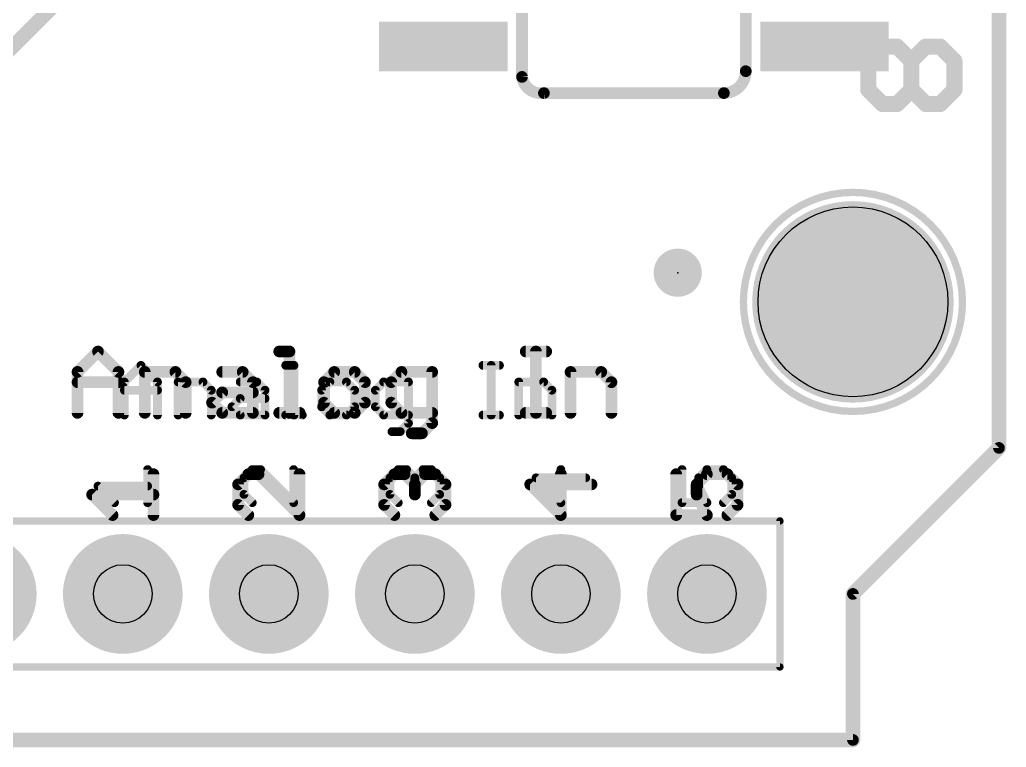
# Model space of a CAD drawing. Extents: x -27 to 80, y -11 to 53.
# Drawn here: x 42.66 to 59.82, y -0.13 to 12.53 of the extents above; entities that cross this region are included whole.
import ezdxf

# ---------------------------------------------------------------- set-up
doc = ezdxf.new("R2010")
doc.units = 0
for name, color, linetype in [('1', 12, 'CONTINUOUS'), ('16', 132, 'CONTINUOUS'), ('17', 110, 'CONTINUOUS'), ('20', 53, 'CONTINUOUS'), ('21', 53, 'CONTINUOUS'), ('23', 53, 'CONTINUOUS'), ('29', 253, 'CONTINUOUS'), ('30', 253, 'CONTINUOUS'), ('31', 253, 'CONTINUOUS'), ('41', 12, 'CONTINUOUS'), ('42', 132, 'CONTINUOUS'), ('44', 253, 'CONTINUOUS'), ('51', 53, 'CONTINUOUS')]:
    doc.layers.add(name, color=color, linetype=linetype)

# ---------------------------------------------------------------- blocks, each defined once
blk = doc.blocks.new('PIE')
at = {"const_width": 0.5}
blk.add_lwpolyline([(0, -0.25, 1), (0, 0.25, 1), (0, -0.25)], format="xyb", dxfattribs=at)
blk = doc.blocks.new('ROUNDP')
at = {"const_width": 0.5}
blk.add_lwpolyline([(0, -0.25, 1), (0, 0.25, 1), (0, -0.25)], format="xyb", dxfattribs=at)
blk = doc.blocks.new('RECT')
blk.add_solid([(-0.5, -0.5), (0.5, -0.5), (-0.5, 0.5), (0.5, 0.5)])

msp = doc.modelspace()

# ---------------------------------------------------------------- linework, layer by layer
at = {"layer": '1', "const_width": 0.254}
for points in [[(59.69, 38.1), (59.69, 5.08)], [(41.91, 11.43), (43.815, 13.335)], [(59.69, 5.08), (57.15, 2.54)], [(57.15, 2.54), (57.15, 0)], [(57.15, 0), (2.54, 0)]]:
    msp.add_lwpolyline(points, dxfattribs=at)
at = {"layer": '1', "const_width": 0.127}
for points in [[(59.7349, 5.0351, 1), (59.6451, 5.1249)], [(59.6265, 5.08, 1), (59.7535, 5.08)], [(57.2135, 2.54, 1), (57.0865, 2.54)], [(57.1051, 2.5849, 1), (57.1949, 2.4951)], [(57.0865, 0, 1), (57.2135, 0)], [(57.15, -0.0635, 1), (57.15, 0.0635)]]:
    msp.add_lwpolyline(points, format="xyb", dxfattribs=at)
at = {"layer": '16'}
for points, const_width in [([(59.69, 38.1), (59.69, 5.08)], 0.254), ([(57.6667, 12.0616), (57.4167, 11.8116)], 0.2794), ([(57.9167, 12.0616), (57.6667, 12.0616)], 0.2794), ([(58.1666, 11.8116), (57.9167, 12.0616)], 0.2794), ([(58.4166, 12.0616), (58.1666, 11.8116)], 0.2794), ([(58.6666, 12.0616), (58.4166, 12.0616)], 0.2794), ([(58.9166, 11.8116), (58.6666, 12.0616)], 0.2794), ([(57.4167, 11.8116), (57.4167, 11.3117)], 0.2794), ([(58.1666, 11.3117), (58.1666, 11.8116)], 0.2794), ([(58.9166, 11.3117), (58.9166, 11.8116)], 0.2794), ([(57.4167, 11.3117), (57.6667, 11.0617)], 0.2794), ([(57.9167, 11.0617), (58.1666, 11.3117)], 0.2794), ([(58.1666, 11.3117), (58.4166, 11.0617)], 0.2794), ([(58.6666, 11.0617), (58.9166, 11.3117)], 0.2794), ([(57.6667, 11.0617), (57.9167, 11.0617)], 0.2794), ([(58.4166, 11.0617), (58.6666, 11.0617)], 0.2794), ([(59.69, 5.08), (57.15, 2.54)], 0.254), ([(57.15, 2.54), (57.15, 0)], 0.254), ([(57.15, 0), (2.54, 0)], 0.254)]:
    msp.add_lwpolyline(points, dxfattribs=dict(at, const_width=const_width))
for points, const_width in [([(57.6667, 12.1315, 1), (57.6667, 11.9918)], 0.1397), ([(57.7161, 12.0122, 1), (57.6173, 12.111)], 0.1397), ([(57.9661, 12.111, 1), (57.8673, 12.0122)], 0.1397), ([(57.9167, 11.9918, 1), (57.9167, 12.1315)], 0.1397), ([(58.4166, 12.1315, 1), (58.4166, 11.9918)], 0.1397), ([(58.466, 12.0122, 1), (58.3672, 12.111)], 0.1397), ([(58.716, 12.111, 1), (58.6172, 12.0122)], 0.1397), ([(58.6666, 11.9918, 1), (58.6666, 12.1315)], 0.1397), ([(57.4866, 11.8116, 1), (57.3469, 11.8116)], 0.1397), ([(57.3673, 11.861, 1), (57.4661, 11.7622)], 0.1397), ([(58.2365, 11.8116, 1), (58.0968, 11.8116)], 0.1397), ([(58.1172, 11.861, 1), (58.216, 11.7622)], 0.1397), ([(58.1172, 11.7622, 1), (58.216, 11.861)], 0.1397), ([(58.9864, 11.8116, 1), (58.8467, 11.8116)], 0.1397), ([(58.8672, 11.7622, 1), (58.966, 11.861)], 0.1397), ([(57.4661, 11.3611, 1), (57.3673, 11.2623)], 0.1397), ([(57.3469, 11.3117, 1), (57.4866, 11.3117)], 0.1397), ([(58.216, 11.3611, 1), (58.1172, 11.2623)], 0.1397), ([(58.0968, 11.3117, 1), (58.2365, 11.3117)], 0.1397), ([(58.216, 11.2623, 1), (58.1172, 11.3611)], 0.1397), ([(58.8467, 11.3117, 1), (58.9864, 11.3117)], 0.1397), ([(58.966, 11.2623, 1), (58.8672, 11.3611)], 0.1397), ([(57.6667, 11.1316, 1), (57.6667, 10.9918)], 0.1397), ([(57.6173, 11.0123, 1), (57.7161, 11.1111)], 0.1397), ([(57.8673, 11.1111, 1), (57.9661, 11.0123)], 0.1397), ([(57.9167, 10.9918, 1), (57.9167, 11.1316)], 0.1397), ([(58.4166, 11.1316, 1), (58.4166, 10.9918)], 0.1397), ([(58.3672, 11.0123, 1), (58.466, 11.1111)], 0.1397), ([(58.6172, 11.1111, 1), (58.716, 11.0123)], 0.1397), ([(58.6666, 10.9918, 1), (58.6666, 11.1316)], 0.1397), ([(59.7349, 5.0351, 1), (59.6451, 5.1249)], 0.127), ([(59.6265, 5.08, 1), (59.7535, 5.08)], 0.127), ([(57.2135, 2.54, 1), (57.0865, 2.54)], 0.127), ([(57.1051, 2.5849, 1), (57.1949, 2.4951)], 0.127), ([(57.0865, 0, 1), (57.2135, 0)], 0.127), ([(57.15, -0.0635, 1), (57.15, 0.0635)], 0.127)]:
    msp.add_lwpolyline(points, format="xyb", dxfattribs=dict(at, const_width=const_width))
at = {"layer": '20', "const_width": 0.2032}
for points in [[(59.69, 38.1), (59.69, 5.08)], [(59.69, 5.08), (57.15, 2.54)], [(57.15, 2.54), (57.15, 0)], [(57.15, 0), (2.54, 0)]]:
    msp.add_lwpolyline(points, dxfattribs=at)
at = {"layer": '20', "const_width": 0.1016}
for points in [[(59.7259, 5.0441, 1), (59.6541, 5.1159)], [(59.6392, 5.08, 1), (59.7408, 5.08)], [(57.2008, 2.54, 1), (57.0992, 2.54)], [(57.1141, 2.5759, 1), (57.1859, 2.5041)], [(57.0992, 0, 1), (57.2008, 0)], [(57.15, -0.0508, 1), (57.15, 0.0508)]]:
    msp.add_lwpolyline(points, format="xyb", dxfattribs=at)
at = {"layer": '20'}
msp.add_circle((57.15, 7.62), 1.651, dxfattribs=at)
at = {"layer": '21', "const_width": 0.2032}
for points in [[(51.3937, 21.3868), (51.3937, 11.5332)], [(55.2863, 11.6332), (55.2863, 21.3868)], [(51.7747, 11.2522), (54.9053, 11.2522)], [(43.6626, 6.4014), (44.0185, 6.7573)], [(44.0185, 6.7573), (44.3744, 6.4014)], [(47.1708, 6.7573), (47.3487, 6.7573)], [(47.3487, 6.7573), (47.3487, 5.6896)], [(51.4586, 6.7573), (51.8145, 6.7573)], [(51.6365, 5.6896), (51.6365, 6.7573)], [(43.6626, 5.6896), (43.6626, 6.4014)], [(44.3744, 6.4014), (44.3744, 5.6896)], [(44.832, 5.6896), (44.832, 6.4014)], [(44.832, 6.4014), (45.3659, 6.4014)], [(45.3659, 6.4014), (45.5438, 6.2235)], [(46.1793, 6.4014), (46.5353, 6.4014)], [(46.5353, 6.4014), (46.7132, 6.2235)], [(48.1283, 6.4014), (47.9504, 6.2235)], [(48.4842, 6.4014), (48.1283, 6.4014)], [(48.6622, 6.2235), (48.4842, 6.4014)], [(49.2977, 6.4014), (49.1198, 6.2235)], [(49.8316, 6.4014), (49.2977, 6.4014)], [(49.8316, 5.5117), (49.8316, 6.4014)], [(52.2382, 5.6896), (52.2382, 6.4014)], [(52.2382, 6.4014), (52.772, 6.4014)], [(52.772, 6.4014), (52.95, 6.2235)], [(43.6626, 6.2235), (44.3744, 6.2235)], [(45.5438, 6.2235), (45.5438, 5.6896)], [(46.7132, 6.2235), (46.7132, 5.6896)], [(47.9504, 6.2235), (47.9504, 5.8676)], [(48.6622, 5.8676), (48.6622, 6.2235)], [(49.1198, 6.2235), (49.1198, 5.8676)], [(52.95, 6.2235), (52.95, 5.6896)], [(46.0014, 5.8676), (46.1793, 6.0455)], [(46.1793, 6.0455), (46.7132, 6.0455)], [(46.1793, 5.6896), (46.0014, 5.8676)], [(47.9504, 5.8676), (48.1283, 5.6896)], [(48.4842, 5.6896), (48.6622, 5.8676)], [(49.1198, 5.8676), (49.2977, 5.6896)], [(46.7132, 5.6896), (46.1793, 5.6896)], [(47.1708, 5.6896), (47.5267, 5.6896)], [(48.1283, 5.6896), (48.4842, 5.6896)], [(49.2977, 5.6896), (49.8316, 5.6896)], [(51.4586, 5.6896), (51.8145, 5.6896)], [(49.6536, 5.3337), (49.8316, 5.5117)], [(49.4757, 5.3337), (49.6536, 5.3337)], [(44.9834, 3.9116), (44.9834, 4.6234)], [(46.6336, 4.6234), (46.4557, 4.4455)], [(46.8116, 4.6234), (46.6336, 4.6234)], [(47.5234, 3.9116), (46.8116, 4.6234)], [(47.5234, 4.6234), (47.5234, 3.9116)], [(48.9957, 4.4455), (49.1736, 4.6234)], [(49.1736, 4.6234), (49.3516, 4.6234)], [(49.3516, 4.6234), (49.5295, 4.4455)], [(49.5295, 4.4455), (49.7075, 4.6234)], [(49.7075, 4.6234), (49.8855, 4.6234)], [(49.8855, 4.6234), (50.0634, 4.4455)], [(52.0695, 3.9116), (52.0695, 4.6234)], [(54.0757, 4.6234), (54.0757, 3.9116)], [(54.4316, 4.4455), (54.6095, 4.6234)], [(54.6095, 4.6234), (54.9655, 4.6234)], [(54.9655, 4.6234), (55.1434, 4.4455)], [(46.4557, 4.4455), (46.4557, 4.0896)], [(48.9957, 4.0896), (48.9957, 4.4455)], [(49.5295, 4.4455), (49.5295, 4.2675)], [(50.0634, 4.4455), (50.0634, 4.0896)], [(52.6034, 4.4455), (51.5357, 4.4455)], [(51.5357, 4.4455), (52.0695, 3.9116)], [(54.4316, 4.2675), (54.4316, 4.4455)], [(55.1434, 4.4455), (55.1434, 4.0896)], [(44.2716, 3.9116), (43.9157, 4.2675)], [(43.9157, 4.2675), (44.9834, 4.2675)], [(54.6095, 3.9116), (54.4316, 4.2675)], [(46.4557, 4.0896), (46.6336, 3.9116)], [(49.1736, 3.9116), (48.9957, 4.0896)], [(50.0634, 4.0896), (49.8855, 3.9116)], [(55.1434, 4.0896), (54.9655, 3.9116)], [(54.0757, 3.9116), (54.6095, 3.9116)]]:
    msp.add_lwpolyline(points, dxfattribs=at)
at = {"layer": '21'}
for points, const_width in [([(54.9053, 11.2522, 0.4144), (55.2863, 11.6332)], 0.2032), ([(55.3371, 11.6332, 1), (55.2355, 11.6332)], 0.1016), ([(55.2355, 11.6332, 1), (55.3371, 11.6332)], 0.1016), ([(51.3937, 11.5332, 0.4142), (51.7747, 11.2522)], 0.2032), ([(51.4439, 11.5408, 1), (51.3435, 11.5256)], 0.1016), ([(51.3429, 11.5332, 1), (51.4445, 11.5332)], 0.1016), ([(51.7747, 11.303, 1), (51.7747, 11.2014)], 0.1016), ([(51.7823, 11.202, 1), (51.7671, 11.3024)], 0.1016), ([(54.9053, 11.303, 1), (54.9053, 11.2014)], 0.1016), ([(54.9053, 11.2014, 1), (54.9053, 11.303)], 0.1016), ([(44.0544, 6.7932, 1), (43.9826, 6.7214)], 0.1016), ([(44.0544, 6.7214, 1), (43.9826, 6.7932)], 0.1016), ([(47.1708, 6.8081, 1), (47.1708, 6.7065)], 0.1016), ([(47.3995, 6.7573, 1), (47.2979, 6.7573)], 0.1016), ([(47.3487, 6.7065, 1), (47.3487, 6.8081)], 0.1016), ([(51.4586, 6.8081, 1), (51.4586, 6.7065)], 0.1016), ([(51.6873, 6.7573, 1), (51.5857, 6.7573)], 0.1016), ([(51.8145, 6.7065, 1), (51.8145, 6.8081)], 0.1016), ([(43.7134, 6.4014, 1), (43.6118, 6.4014)], 0.1016), ([(43.6267, 6.4373, 1), (43.6985, 6.3655)], 0.1016), ([(44.4252, 6.4014, 1), (44.3236, 6.4014)], 0.1016), ([(44.3385, 6.3655, 1), (44.4103, 6.4373)], 0.1016), ([(44.8828, 6.4014, 1), (44.7812, 6.4014)], 0.1016), ([(44.832, 6.4522, 1), (44.832, 6.3506)], 0.1016), ([(45.4018, 6.4373, 1), (45.3299, 6.3655)], 0.1016), ([(45.3659, 6.3506, 1), (45.3659, 6.4522)], 0.1016), ([(46.1793, 6.4522, 1), (46.1793, 6.3506)], 0.1016), ([(46.5712, 6.4373, 1), (46.4993, 6.3655)], 0.1016), ([(46.5353, 6.3506, 1), (46.5353, 6.4522)], 0.1016), ([(48.1283, 6.4522, 1), (48.1283, 6.3506)], 0.1016), ([(48.1643, 6.3655, 1), (48.0924, 6.4373)], 0.1016), ([(48.5202, 6.4373, 1), (48.4483, 6.3655)], 0.1016), ([(48.4842, 6.3506, 1), (48.4842, 6.4522)], 0.1016), ([(49.2977, 6.4522, 1), (49.2977, 6.3506)], 0.1016), ([(49.3337, 6.3655, 1), (49.2618, 6.4373)], 0.1016), ([(49.8824, 6.4014, 1), (49.7808, 6.4014)], 0.1016), ([(49.8316, 6.3506, 1), (49.8316, 6.4522)], 0.1016), ([(52.289, 6.4014, 1), (52.1874, 6.4014)], 0.1016), ([(52.2382, 6.4522, 1), (52.2382, 6.3506)], 0.1016), ([(52.808, 6.4373, 1), (52.7361, 6.3655)], 0.1016), ([(52.772, 6.3506, 1), (52.772, 6.4522)], 0.1016), ([(43.6626, 6.2743, 1), (43.6626, 6.1727)], 0.1016), ([(44.3744, 6.1727, 1), (44.3744, 6.2743)], 0.1016), ([(45.5946, 6.2235, 1), (45.493, 6.2235)], 0.1016), ([(45.5079, 6.1875, 1), (45.5797, 6.2594)], 0.1016), ([(46.764, 6.2235, 1), (46.6624, 6.2235)], 0.1016), ([(46.6773, 6.1875, 1), (46.7491, 6.2594)], 0.1016), ([(48.0012, 6.2235, 1), (47.8996, 6.2235)], 0.1016), ([(47.9145, 6.2594, 1), (47.9863, 6.1875)], 0.1016), ([(48.713, 6.2235, 1), (48.6114, 6.2235)], 0.1016), ([(48.6263, 6.1875, 1), (48.6981, 6.2594)], 0.1016), ([(49.1706, 6.2235, 1), (49.069, 6.2235)], 0.1016), ([(49.0839, 6.2594, 1), (49.1557, 6.1875)], 0.1016), ([(53.0008, 6.2235, 1), (52.8992, 6.2235)], 0.1016), ([(52.9141, 6.1875, 1), (52.9859, 6.2594)], 0.1016), ([(46.1793, 6.0963, 1), (46.1793, 5.9947)], 0.1016), ([(46.2153, 6.0096, 1), (46.1434, 6.0814)], 0.1016), ([(46.7132, 5.9947, 1), (46.7132, 6.0963)], 0.1016), ([(46.0373, 5.9035, 1), (45.9655, 5.8316)], 0.1016), ([(45.9655, 5.9035, 1), (46.0373, 5.8316)], 0.1016), ([(47.9863, 5.9035, 1), (47.9145, 5.8316)], 0.1016), ([(47.8996, 5.8676, 1), (48.0012, 5.8676)], 0.1016), ([(48.6114, 5.8676, 1), (48.713, 5.8676)], 0.1016), ([(48.6981, 5.8316, 1), (48.6263, 5.9035)], 0.1016), ([(49.1557, 5.9035, 1), (49.0839, 5.8316)], 0.1016), ([(49.069, 5.8676, 1), (49.1706, 5.8676)], 0.1016), ([(43.6118, 5.6896, 1), (43.7134, 5.6896)], 0.1016), ([(44.3236, 5.6896, 1), (44.4252, 5.6896)], 0.1016), ([(44.7812, 5.6896, 1), (44.8828, 5.6896)], 0.1016), ([(45.493, 5.6896, 1), (45.5946, 5.6896)], 0.1016), ([(46.1793, 5.7404, 1), (46.1793, 5.6388)], 0.1016), ([(46.1434, 5.6537, 1), (46.2153, 5.7255)], 0.1016), ([(46.6624, 5.6896, 1), (46.764, 5.6896)], 0.1016), ([(46.7132, 5.6388, 1), (46.7132, 5.7404)], 0.1016), ([(47.1708, 5.7404, 1), (47.1708, 5.6388)], 0.1016), ([(47.2979, 5.6896, 1), (47.3995, 5.6896)], 0.1016), ([(47.5267, 5.6388, 1), (47.5267, 5.7404)], 0.1016), ([(48.1283, 5.7404, 1), (48.1283, 5.6388)], 0.1016), ([(48.0924, 5.6537, 1), (48.1643, 5.7255)], 0.1016), ([(48.4483, 5.7255, 1), (48.5202, 5.6537)], 0.1016), ([(48.4842, 5.6388, 1), (48.4842, 5.7404)], 0.1016), ([(49.2977, 5.7404, 1), (49.2977, 5.6388)], 0.1016), ([(49.2618, 5.6537, 1), (49.3337, 5.7255)], 0.1016), ([(49.8316, 5.6388, 1), (49.8316, 5.7404)], 0.1016), ([(51.4586, 5.7404, 1), (51.4586, 5.6388)], 0.1016), ([(51.5857, 5.6896, 1), (51.6873, 5.6896)], 0.1016), ([(51.8145, 5.6388, 1), (51.8145, 5.7404)], 0.1016), ([(52.1874, 5.6896, 1), (52.289, 5.6896)], 0.1016), ([(52.8992, 5.6896, 1), (53.0008, 5.6896)], 0.1016), ([(49.7808, 5.5117, 1), (49.8824, 5.5117)], 0.1016), ([(49.8675, 5.4757, 1), (49.7957, 5.5476)], 0.1016), ([(49.4757, 5.3845, 1), (49.4757, 5.2829)], 0.1016), ([(49.6177, 5.3696, 1), (49.6896, 5.2978)], 0.1016), ([(49.6536, 5.2829, 1), (49.6536, 5.3845)], 0.1016), ([(45.0342, 4.6234, 1), (44.9326, 4.6234)], 0.1016), ([(46.6336, 4.6742, 1), (46.6336, 4.5726)], 0.1016), ([(46.6696, 4.5875, 1), (46.5977, 4.6593)], 0.1016), ([(46.8475, 4.6593, 1), (46.7757, 4.5875)], 0.1016), ([(46.8116, 4.5726, 1), (46.8116, 4.6742)], 0.1016), ([(47.5742, 4.6234, 1), (47.4726, 4.6234)], 0.1016), ([(49.1736, 4.6742, 1), (49.1736, 4.5726)], 0.1016), ([(49.2096, 4.5875, 1), (49.1377, 4.6593)], 0.1016), ([(49.3875, 4.6593, 1), (49.3157, 4.5875)], 0.1016), ([(49.3516, 4.5726, 1), (49.3516, 4.6742)], 0.1016), ([(49.7075, 4.6742, 1), (49.7075, 4.5726)], 0.1016), ([(49.7434, 4.5875, 1), (49.6716, 4.6593)], 0.1016), ([(49.9214, 4.6593, 1), (49.8495, 4.5875)], 0.1016), ([(49.8855, 4.5726, 1), (49.8855, 4.6742)], 0.1016), ([(52.1203, 4.6234, 1), (52.0187, 4.6234)], 0.1016), ([(54.1265, 4.6234, 1), (54.0249, 4.6234)], 0.1016), ([(54.6095, 4.6742, 1), (54.6095, 4.5726)], 0.1016), ([(54.6455, 4.5875, 1), (54.5736, 4.6593)], 0.1016), ([(55.0014, 4.6593, 1), (54.9295, 4.5875)], 0.1016), ([(54.9655, 4.5726, 1), (54.9655, 4.6742)], 0.1016), ([(46.5065, 4.4455, 1), (46.4049, 4.4455)], 0.1016), ([(46.4198, 4.4814, 1), (46.4916, 4.4095)], 0.1016), ([(49.0465, 4.4455, 1), (48.9449, 4.4455)], 0.1016), ([(48.9598, 4.4814, 1), (49.0316, 4.4095)], 0.1016), ([(49.5803, 4.4455, 1), (49.4787, 4.4455)], 0.1016), ([(49.4936, 4.4814, 1), (49.5655, 4.4095)], 0.1016), ([(49.4936, 4.4095, 1), (49.5655, 4.4814)], 0.1016), ([(50.1142, 4.4455, 1), (50.0126, 4.4455)], 0.1016), ([(50.0275, 4.4095, 1), (50.0993, 4.4814)], 0.1016), ([(51.5357, 4.4963, 1), (51.5357, 4.3947)], 0.1016), ([(51.5716, 4.4814, 1), (51.4998, 4.4095)], 0.1016), ([(52.6034, 4.3947, 1), (52.6034, 4.4963)], 0.1016), ([(54.4824, 4.4455, 1), (54.3808, 4.4455)], 0.1016), ([(54.3957, 4.4814, 1), (54.4675, 4.4095)], 0.1016), ([(55.1942, 4.4455, 1), (55.0926, 4.4455)], 0.1016), ([(55.1075, 4.4095, 1), (55.1793, 4.4814)], 0.1016), ([(43.9516, 4.3034, 1), (43.8798, 4.2316)], 0.1016), ([(43.9157, 4.3183, 1), (43.9157, 4.2167)], 0.1016), ([(44.9834, 4.2167, 1), (44.9834, 4.3183)], 0.1016), ([(49.4787, 4.2675, 1), (49.5803, 4.2675)], 0.1016), ([(54.477, 4.2902, 1), (54.3862, 4.2448)], 0.1016), ([(54.3808, 4.2675, 1), (54.4824, 4.2675)], 0.1016), ([(46.4916, 4.1255, 1), (46.4198, 4.0536)], 0.1016), ([(46.4049, 4.0896, 1), (46.5065, 4.0896)], 0.1016), ([(49.0316, 4.1255, 1), (48.9598, 4.0536)], 0.1016), ([(48.9449, 4.0896, 1), (49.0465, 4.0896)], 0.1016), ([(50.0126, 4.0896, 1), (50.1142, 4.0896)], 0.1016), ([(50.0993, 4.0536, 1), (50.0275, 4.1255)], 0.1016), ([(55.0926, 4.0896, 1), (55.1942, 4.0896)], 0.1016), ([(55.1793, 4.0536, 1), (55.1075, 4.1255)], 0.1016), ([(44.2357, 3.8757, 1), (44.3075, 3.9475)], 0.1016), ([(44.9326, 3.9116, 1), (45.0342, 3.9116)], 0.1016), ([(46.5977, 3.8757, 1), (46.6696, 3.9475)], 0.1016), ([(47.4726, 3.9116, 1), (47.5742, 3.9116)], 0.1016), ([(47.4875, 3.8757, 1), (47.5593, 3.9475)], 0.1016), ([(49.1377, 3.8757, 1), (49.2096, 3.9475)], 0.1016), ([(49.8495, 3.9475, 1), (49.9214, 3.8757)], 0.1016), ([(52.0187, 3.9116, 1), (52.1203, 3.9116)], 0.1016), ([(52.0336, 3.8757, 1), (52.1055, 3.9475)], 0.1016), ([(54.0757, 3.9624, 1), (54.0757, 3.8608)], 0.1016), ([(54.0249, 3.9116, 1), (54.1265, 3.9116)], 0.1016), ([(54.5641, 3.8889, 1), (54.655, 3.9343)], 0.1016), ([(54.6095, 3.8608, 1), (54.6095, 3.9624)], 0.1016), ([(54.9295, 3.9475, 1), (55.0014, 3.8757)], 0.1016)]:
    msp.add_lwpolyline(points, format="xyb", dxfattribs=dict(at, const_width=const_width))
at = {"layer": '23'}
msp.add_point((54.102, 8.128), dxfattribs=at)
at = {"layer": '29', "const_width": 1.7526}
msp.add_lwpolyline([(57.15, 6.7437, 1), (57.15, 8.4963, 1), (57.15, 6.7437)], format="xyb", dxfattribs=at)
at = {"layer": '30', "const_width": 1.7526}
msp.add_lwpolyline([(57.15, 6.7437, 1), (57.15, 8.4963, 1), (57.15, 6.7437)], format="xyb", dxfattribs=at)
at = {"layer": '41', "const_width": 0.127}
msp.add_lwpolyline([(57.15, 5.715, 1), (57.15, 9.525, 1), (57.15, 5.715)], format="xyb", dxfattribs=at)
at = {"layer": '42', "const_width": 0.127}
msp.add_lwpolyline([(57.15, 5.715, 1), (57.15, 9.525, 1), (57.15, 5.715)], format="xyb", dxfattribs=at)
at = {"layer": '44'}
for centre in [(44.45, 2.54), (46.99, 2.54), (49.53, 2.54), (52.07, 2.54), (54.61, 2.54)]:
    msp.add_circle(centre, 0.508, dxfattribs=at)
at = {"layer": '51'}
for points, const_width in [([(59.69, 5.08), (59.69, 38.1)], 0.254), ([(44.4772, 6.2277), (44.7653, 6.5158)], 0.1524), ([(44.7653, 6.5158), (45.0534, 6.2277)], 0.1524), ([(47.2838, 6.5158), (47.4278, 6.5158)], 0.1524), ([(47.4278, 6.5158), (47.4278, 5.6515)], 0.1524), ([(50.714, 6.5158), (51.0021, 6.5158)], 0.1524), ([(50.8581, 5.6515), (50.8581, 6.5158)], 0.1524), ([(44.4772, 5.6515), (44.4772, 6.2277)], 0.1524), ([(45.0534, 6.2277), (45.0534, 5.6515)], 0.1524), ([(45.4127, 5.6515), (45.4127, 6.2277)], 0.1524), ([(45.4127, 6.2277), (45.8449, 6.2277)], 0.1524), ([(45.8449, 6.2277), (45.989, 6.0837)], 0.1524), ([(46.4923, 6.2277), (46.7804, 6.2277)], 0.1524), ([(46.7804, 6.2277), (46.9245, 6.0837)], 0.1524), ([(48.0515, 6.2277), (47.9074, 6.0837)], 0.1524), ([(48.3396, 6.2277), (48.0515, 6.2277)], 0.1524), ([(48.4837, 6.0837), (48.3396, 6.2277)], 0.1524), ([(48.987, 6.2277), (48.843, 6.0837)], 0.1524), ([(49.4192, 6.2277), (48.987, 6.2277)], 0.1524), ([(49.4192, 5.5074), (49.4192, 6.2277)], 0.1524), ([(51.3377, 5.6515), (51.3377, 6.2277)], 0.1524), ([(51.3377, 6.2277), (51.7698, 6.2277)], 0.1524), ([(51.7698, 6.2277), (51.9139, 6.0837)], 0.1524), ([(44.4772, 6.0837), (45.0534, 6.0837)], 0.1524), ([(45.989, 6.0837), (45.989, 5.6515)], 0.1524), ([(46.3482, 5.7956), (46.4923, 5.9396)], 0.1524), ([(46.4923, 5.9396), (46.9245, 5.9396)], 0.1524), ([(46.9245, 6.0837), (46.9245, 5.6515)], 0.1524), ([(47.9074, 6.0837), (47.9074, 5.7956)], 0.1524), ([(48.4837, 5.7956), (48.4837, 6.0837)], 0.1524), ([(48.843, 6.0837), (48.843, 5.7956)], 0.1524), ([(51.9139, 6.0837), (51.9139, 5.6515)], 0.1524), ([(46.4923, 5.6515), (46.3482, 5.7956)], 0.1524), ([(47.9074, 5.7956), (48.0515, 5.6515)], 0.1524), ([(48.3396, 5.6515), (48.4837, 5.7956)], 0.1524), ([(48.843, 5.7956), (48.987, 5.6515)], 0.1524), ([(46.9245, 5.6515), (46.4923, 5.6515)], 0.1524), ([(47.2838, 5.6515), (47.5719, 5.6515)], 0.1524), ([(48.0515, 5.6515), (48.3396, 5.6515)], 0.1524), ([(48.987, 5.6515), (49.4192, 5.6515)], 0.1524), ([(50.714, 5.6515), (51.0021, 5.6515)], 0.1524), ([(49.2751, 5.3634), (49.4192, 5.5074)], 0.1524), ([(49.1311, 5.3634), (49.2751, 5.3634)], 0.1524), ([(57.15, 2.54), (59.69, 5.08)], 0.254), ([(44.8818, 4.1275), (44.8818, 4.7037)], 0.1524), ([(46.7015, 4.7037), (46.5575, 4.5597)], 0.1524), ([(46.5575, 4.5597), (46.5575, 4.2716)], 0.1524), ([(46.8456, 4.7037), (46.7015, 4.7037)], 0.1524), ([(47.4218, 4.1275), (46.8456, 4.7037)], 0.1524), ([(47.4218, 4.7037), (47.4218, 4.1275)], 0.1524), ([(49.0975, 4.5597), (49.2415, 4.7037)], 0.1524), ([(49.0975, 4.2716), (49.0975, 4.5597)], 0.1524), ([(49.2415, 4.7037), (49.3856, 4.7037)], 0.1524), ([(49.3856, 4.7037), (49.5296, 4.5597)], 0.1524), ([(49.5296, 4.5597), (49.6737, 4.7037)], 0.1524), ([(49.5296, 4.5597), (49.5296, 4.4156)], 0.1524), ([(49.6737, 4.7037), (49.8177, 4.7037)], 0.1524), ([(49.8177, 4.7037), (49.9618, 4.5597)], 0.1524), ([(49.9618, 4.5597), (49.9618, 4.2716)], 0.1524), ([(52.5018, 4.5597), (51.6375, 4.5597)], 0.1524), ([(51.6375, 4.5597), (52.0696, 4.1275)], 0.1524), ([(52.0696, 4.1275), (52.0696, 4.7037)], 0.1524), ([(54.1775, 4.7037), (54.1775, 4.1275)], 0.1524), ([(54.4656, 4.5597), (54.6096, 4.7037)], 0.1524), ([(54.4656, 4.4156), (54.4656, 4.5597)], 0.1524), ([(54.6096, 4.7037), (54.8977, 4.7037)], 0.1524), ([(54.8977, 4.7037), (55.0418, 4.5597)], 0.1524), ([(55.0418, 4.5597), (55.0418, 4.2716)], 0.1524), ([(44.3056, 4.1275), (44.0175, 4.4156)], 0.1524), ([(44.0175, 4.4156), (44.8818, 4.4156)], 0.1524), ([(54.6096, 4.1275), (54.4656, 4.4156)], 0.1524), ([(46.5575, 4.2716), (46.7015, 4.1275)], 0.1524), ([(49.2415, 4.1275), (49.0975, 4.2716)], 0.1524), ([(49.9618, 4.2716), (49.8177, 4.1275)], 0.1524), ([(55.0418, 4.2716), (54.8977, 4.1275)], 0.1524), ([(54.1775, 4.1275), (54.6096, 4.1275)], 0.1524), ([(40.64, 3.81), (55.88, 3.81)], 0.127), ([(55.88, 3.81), (55.88, 1.27)], 0.127), ([(57.15, 0), (57.15, 2.54)], 0.254), ([(55.88, 1.27), (40.64, 1.27)], 0.127), ([(2.54, 0), (57.15, 0)], 0.254)]:
    msp.add_lwpolyline(points, dxfattribs=dict(at, const_width=const_width))
for points, const_width in [([(44.7923, 6.5428, 1), (44.7384, 6.4889)], 0.0762), ([(44.7923, 6.4889, 1), (44.7384, 6.5428)], 0.0762), ([(47.2838, 6.5539, 1), (47.2838, 6.4777)], 0.0762), ([(47.4659, 6.5158, 1), (47.3897, 6.5158)], 0.0762), ([(47.4278, 6.4777, 1), (47.4278, 6.5539)], 0.0762), ([(50.714, 6.5539, 1), (50.714, 6.4777)], 0.0762), ([(50.8962, 6.5158, 1), (50.82, 6.5158)], 0.0762), ([(51.0021, 6.4777, 1), (51.0021, 6.5539)], 0.0762), ([(44.5153, 6.2277, 1), (44.4391, 6.2277)], 0.0762), ([(44.4503, 6.2547, 1), (44.5041, 6.2008)], 0.0762), ([(45.0915, 6.2277, 1), (45.0153, 6.2277)], 0.0762), ([(45.0265, 6.2008, 1), (45.0804, 6.2547)], 0.0762), ([(45.4508, 6.2277, 1), (45.3746, 6.2277)], 0.0762), ([(45.4127, 6.2658, 1), (45.4127, 6.1896)], 0.0762), ([(45.8718, 6.2547, 1), (45.818, 6.2008)], 0.0762), ([(45.8449, 6.1896, 1), (45.8449, 6.2658)], 0.0762), ([(46.4923, 6.2658, 1), (46.4923, 6.1896)], 0.0762), ([(46.8074, 6.2547, 1), (46.7535, 6.2008)], 0.0762), ([(46.7804, 6.1896, 1), (46.7804, 6.2658)], 0.0762), ([(48.0515, 6.2658, 1), (48.0515, 6.1896)], 0.0762), ([(48.0784, 6.2008, 1), (48.0246, 6.2547)], 0.0762), ([(48.3666, 6.2547, 1), (48.3127, 6.2008)], 0.0762), ([(48.3396, 6.1896, 1), (48.3396, 6.2658)], 0.0762), ([(48.987, 6.2658, 1), (48.987, 6.1896)], 0.0762), ([(49.014, 6.2008, 1), (48.9601, 6.2547)], 0.0762), ([(49.4573, 6.2277, 1), (49.3811, 6.2277)], 0.0762), ([(49.4192, 6.1896, 1), (49.4192, 6.2658)], 0.0762), ([(51.3758, 6.2277, 1), (51.2996, 6.2277)], 0.0762), ([(51.3377, 6.2658, 1), (51.3377, 6.1896)], 0.0762), ([(51.7968, 6.2547, 1), (51.7429, 6.2008)], 0.0762), ([(51.7698, 6.1896, 1), (51.7698, 6.2658)], 0.0762), ([(44.4772, 6.1218, 1), (44.4772, 6.0456)], 0.0762), ([(45.0534, 6.0456, 1), (45.0534, 6.1218)], 0.0762), ([(46.0271, 6.0837, 1), (45.9509, 6.0837)], 0.0762), ([(45.962, 6.0567, 1), (46.0159, 6.1106)], 0.0762), ([(46.4923, 5.9777, 1), (46.4923, 5.9015)], 0.0762), ([(46.5192, 5.9127, 1), (46.4654, 5.9666)], 0.0762), ([(46.9626, 6.0837, 1), (46.8864, 6.0837)], 0.0762), ([(46.8975, 6.0567, 1), (46.9514, 6.1106)], 0.0762), ([(46.9245, 5.9015, 1), (46.9245, 5.9777)], 0.0762), ([(47.9455, 6.0837, 1), (47.8693, 6.0837)], 0.0762), ([(47.8805, 6.1106, 1), (47.9344, 6.0567)], 0.0762), ([(48.5218, 6.0837, 1), (48.4456, 6.0837)], 0.0762), ([(48.4567, 6.0567, 1), (48.5106, 6.1106)], 0.0762), ([(48.816, 6.1106, 1), (48.8699, 6.0567)], 0.0762), ([(48.8811, 6.0837, 1), (48.8049, 6.0837)], 0.0762), ([(51.952, 6.0837, 1), (51.8758, 6.0837)], 0.0762), ([(51.887, 6.0567, 1), (51.9408, 6.1106)], 0.0762), ([(46.3752, 5.8225, 1), (46.3213, 5.7686)], 0.0762), ([(46.3213, 5.8225, 1), (46.3752, 5.7686)], 0.0762), ([(47.9344, 5.8225, 1), (47.8805, 5.7686)], 0.0762), ([(48.5106, 5.7686, 1), (48.4567, 5.8225)], 0.0762), ([(48.8699, 5.8225, 1), (48.816, 5.7686)], 0.0762), ([(44.4391, 5.6515, 1), (44.5153, 5.6515)], 0.0762), ([(45.0153, 5.6515, 1), (45.0915, 5.6515)], 0.0762), ([(45.3746, 5.6515, 1), (45.4508, 5.6515)], 0.0762), ([(45.9509, 5.6515, 1), (46.0271, 5.6515)], 0.0762), ([(46.4923, 5.6896, 1), (46.4923, 5.6134)], 0.0762), ([(46.4654, 5.6246, 1), (46.5192, 5.6784)], 0.0762), ([(46.8864, 5.6515, 1), (46.9626, 5.6515)], 0.0762), ([(46.9245, 5.6134, 1), (46.9245, 5.6896)], 0.0762), ([(47.2838, 5.6896, 1), (47.2838, 5.6134)], 0.0762), ([(47.3897, 5.6515, 1), (47.4659, 5.6515)], 0.0762), ([(47.5719, 5.6134, 1), (47.5719, 5.6896)], 0.0762), ([(47.8693, 5.7956, 1), (47.9455, 5.7956)], 0.0762), ([(48.0515, 5.6896, 1), (48.0515, 5.6134)], 0.0762), ([(48.0246, 5.6246, 1), (48.0784, 5.6784)], 0.0762), ([(48.3127, 5.6784, 1), (48.3666, 5.6246)], 0.0762), ([(48.3396, 5.6134, 1), (48.3396, 5.6896)], 0.0762), ([(48.4456, 5.7956, 1), (48.5218, 5.7956)], 0.0762), ([(48.8049, 5.7956, 1), (48.8811, 5.7956)], 0.0762), ([(48.987, 5.6896, 1), (48.987, 5.6134)], 0.0762), ([(48.9601, 5.6246, 1), (49.014, 5.6784)], 0.0762), ([(49.4192, 5.6134, 1), (49.4192, 5.6896)], 0.0762), ([(50.714, 5.6896, 1), (50.714, 5.6134)], 0.0762), ([(50.82, 5.6515, 1), (50.8962, 5.6515)], 0.0762), ([(51.0021, 5.6134, 1), (51.0021, 5.6896)], 0.0762), ([(51.2996, 5.6515, 1), (51.3758, 5.6515)], 0.0762), ([(51.8758, 5.6515, 1), (51.952, 5.6515)], 0.0762), ([(49.3811, 5.5074, 1), (49.4573, 5.5074)], 0.0762), ([(49.4461, 5.4805, 1), (49.3922, 5.5344)], 0.0762), ([(49.1311, 5.4015, 1), (49.1311, 5.3253)], 0.0762), ([(49.2482, 5.3903, 1), (49.3021, 5.3364)], 0.0762), ([(49.2751, 5.3253, 1), (49.2751, 5.4015)], 0.0762), ([(59.7349, 5.0351, 1), (59.6451, 5.1249)], 0.127), ([(59.6265, 5.08, 1), (59.7535, 5.08)], 0.127), ([(44.9199, 4.7037, 1), (44.8437, 4.7037)], 0.0762), ([(46.5956, 4.5597, 1), (46.5194, 4.5597)], 0.0762), ([(46.7015, 4.7418, 1), (46.7015, 4.6656)], 0.0762), ([(46.7285, 4.6768, 1), (46.6746, 4.7307)], 0.0762), ([(46.8725, 4.7307, 1), (46.8186, 4.6768)], 0.0762), ([(46.8456, 4.6656, 1), (46.8456, 4.7418)], 0.0762), ([(47.4599, 4.7037, 1), (47.3837, 4.7037)], 0.0762), ([(49.1356, 4.5597, 1), (49.0594, 4.5597)], 0.0762), ([(49.2415, 4.7418, 1), (49.2415, 4.6656)], 0.0762), ([(49.2685, 4.6768, 1), (49.2146, 4.7307)], 0.0762), ([(49.4125, 4.7307, 1), (49.3586, 4.6768)], 0.0762), ([(49.3856, 4.6656, 1), (49.3856, 4.7418)], 0.0762), ([(49.5677, 4.5597, 1), (49.4915, 4.5597)], 0.0762), ([(49.6737, 4.7418, 1), (49.6737, 4.6656)], 0.0762), ([(49.7006, 4.6768, 1), (49.6467, 4.7307)], 0.0762), ([(49.8447, 4.7307, 1), (49.7908, 4.6768)], 0.0762), ([(49.8177, 4.6656, 1), (49.8177, 4.7418)], 0.0762), ([(49.9999, 4.5597, 1), (49.9237, 4.5597)], 0.0762), ([(51.6644, 4.5866, 1), (51.6105, 4.5327)], 0.0762), ([(51.6375, 4.5978, 1), (51.6375, 4.5216)], 0.0762), ([(52.1077, 4.7037, 1), (52.0315, 4.7037)], 0.0762), ([(52.5018, 4.5216, 1), (52.5018, 4.5978)], 0.0762), ([(54.2156, 4.7037, 1), (54.1394, 4.7037)], 0.0762), ([(54.5037, 4.5597, 1), (54.4275, 4.5597)], 0.0762), ([(54.6096, 4.7418, 1), (54.6096, 4.6656)], 0.0762), ([(54.6366, 4.6768, 1), (54.5827, 4.7307)], 0.0762), ([(54.9247, 4.7307, 1), (54.8708, 4.6768)], 0.0762), ([(54.8977, 4.6656, 1), (54.8977, 4.7418)], 0.0762), ([(55.0799, 4.5597, 1), (55.0037, 4.5597)], 0.0762), ([(44.0444, 4.4426, 1), (43.9905, 4.3887)], 0.0762), ([(44.0175, 4.4537, 1), (44.0175, 4.3775)], 0.0762), ([(44.8818, 4.3775, 1), (44.8818, 4.4537)], 0.0762), ([(46.5305, 4.5866, 1), (46.5844, 4.5327)], 0.0762), ([(49.0705, 4.5866, 1), (49.1244, 4.5327)], 0.0762), ([(49.5027, 4.5866, 1), (49.5566, 4.5327)], 0.0762), ([(49.5027, 4.5327, 1), (49.5566, 4.5866)], 0.0762), ([(49.9349, 4.5327, 1), (49.9887, 4.5866)], 0.0762), ([(54.4386, 4.5866, 1), (54.4925, 4.5327)], 0.0762), ([(54.4997, 4.4327, 1), (54.4315, 4.3986)], 0.0762), ([(55.0149, 4.5327, 1), (55.0687, 4.5866)], 0.0762), ([(46.5844, 4.2985, 1), (46.5305, 4.2446)], 0.0762), ([(46.5194, 4.2716, 1), (46.5956, 4.2716)], 0.0762), ([(49.1244, 4.2985, 1), (49.0705, 4.2446)], 0.0762), ([(49.0594, 4.2716, 1), (49.1356, 4.2716)], 0.0762), ([(49.4915, 4.4156, 1), (49.5677, 4.4156)], 0.0762), ([(49.9237, 4.2716, 1), (49.9999, 4.2716)], 0.0762), ([(49.9887, 4.2446, 1), (49.9349, 4.2985)], 0.0762), ([(54.4275, 4.4156, 1), (54.5037, 4.4156)], 0.0762), ([(55.0037, 4.2716, 1), (55.0799, 4.2716)], 0.0762), ([(55.0687, 4.2446, 1), (55.0149, 4.2985)], 0.0762), ([(44.2786, 4.1006, 1), (44.3325, 4.1544)], 0.0762), ([(44.8437, 4.1275, 1), (44.9199, 4.1275)], 0.0762), ([(46.6746, 4.1006, 1), (46.7285, 4.1544)], 0.0762), ([(47.3837, 4.1275, 1), (47.4599, 4.1275)], 0.0762), ([(47.3949, 4.1006, 1), (47.4487, 4.1544)], 0.0762), ([(49.2146, 4.1006, 1), (49.2685, 4.1544)], 0.0762), ([(49.7908, 4.1544, 1), (49.8447, 4.1006)], 0.0762), ([(52.0315, 4.1275, 1), (52.1077, 4.1275)], 0.0762), ([(52.0427, 4.1006, 1), (52.0966, 4.1544)], 0.0762), ([(54.1775, 4.1656, 1), (54.1775, 4.0894)], 0.0762), ([(54.1394, 4.1275, 1), (54.2156, 4.1275)], 0.0762), ([(54.5756, 4.1105, 1), (54.6437, 4.1445)], 0.0762), ([(54.6096, 4.0894, 1), (54.6096, 4.1656)], 0.0762), ([(54.8708, 4.1544, 1), (54.9247, 4.1006)], 0.0762), ([(55.9118, 3.81, 1), (55.8483, 3.81)], 0.0635), ([(55.88, 3.7782, 1), (55.88, 3.8418)], 0.0635), ([(57.2135, 2.54, 1), (57.0865, 2.54)], 0.127), ([(57.1051, 2.5849, 1), (57.1949, 2.4951)], 0.127), ([(55.8483, 1.27, 1), (55.9118, 1.27)], 0.0635), ([(55.88, 1.2383, 1), (55.88, 1.3017)], 0.0635), ([(57.0865, 0, 1), (57.2135, 0)], 0.127), ([(57.15, -0.0635, 1), (57.15, 0.0635)], 0.127)]:
    msp.add_lwpolyline(points, format="xyb", dxfattribs=dict(at, const_width=const_width))

# ---------------------------------------------------------------- block references
at = {"layer": '1', "xscale": 0.6604, "yscale": 2.032, "rotation": 270}
for p in [(50.0253, 12.065), (56.6547, 12.065)]:
    msp.add_blockref('RECT', p, dxfattribs=at)
at = {"layer": '1', "xscale": 0.635, "yscale": 0.635}
msp.add_blockref('PIE', (54.102, 8.128), dxfattribs=at)
at = {"layer": '17', "xscale": 1.8796, "yscale": 1.8796}
for p in [(41.91, 2.54), (41.91, 2.54), (44.45, 2.54), (44.45, 2.54), (46.99, 2.54), (46.99, 2.54), (49.53, 2.54), (49.53, 2.54), (52.07, 2.54), (52.07, 2.54), (54.61, 2.54), (54.61, 2.54)]:
    msp.add_blockref('ROUNDP', p, dxfattribs=at)
at = {"layer": '29', "xscale": 0.8636, "yscale": 2.2352, "rotation": 270}
for p in [(50.0253, 12.065), (56.6547, 12.065)]:
    msp.add_blockref('RECT', p, dxfattribs=at)
at = {"layer": '29'}
for name, p, xscale, yscale in [('PIE', (54.102, 8.128), 0.8382, 0.8382), ('ROUNDP', (41.91, 2.54), 2.0828, 2.0828), ('ROUNDP', (44.45, 2.54), 2.0828, 2.0828), ('ROUNDP', (46.99, 2.54), 2.0828, 2.0828), ('ROUNDP', (49.53, 2.54), 2.0828, 2.0828), ('ROUNDP', (52.07, 2.54), 2.0828, 2.0828), ('ROUNDP', (54.61, 2.54), 2.0828, 2.0828)]:
    msp.add_blockref(name, p, dxfattribs=dict(at, xscale=xscale, yscale=yscale))
at = {"layer": '30', "xscale": 2.0828, "yscale": 2.0828}
for p in [(41.91, 2.54), (44.45, 2.54), (46.99, 2.54), (49.53, 2.54), (52.07, 2.54), (54.61, 2.54)]:
    msp.add_blockref('ROUNDP', p, dxfattribs=at)
at = {"layer": '31', "xscale": 0.6604, "yscale": 2.032, "rotation": 270}
for p in [(50.0253, 12.065), (56.6547, 12.065)]:
    msp.add_blockref('RECT', p, dxfattribs=at)
at = {"layer": '51', "xscale": 0.508, "yscale": 1.4732, "rotation": 270}
for p in [(50.3301, 12.065), (56.3499, 12.065)]:
    msp.add_blockref('RECT', p, dxfattribs=at)

doc.saveas('drawing.dxf')
